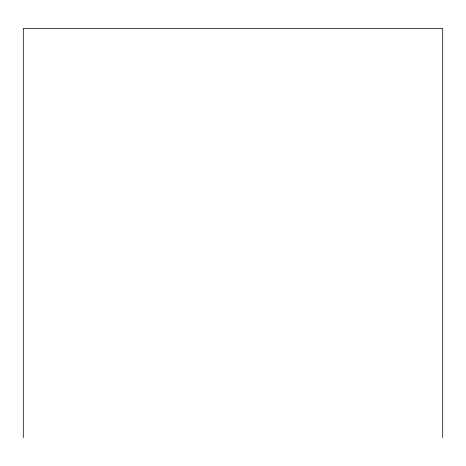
<?xml version="1.0" encoding="UTF-8"?>
<svg xmlns="http://www.w3.org/2000/svg" width="466" height="466" viewBox="0 0 466 466"><rect width="100%" height="100%" fill="white"/><g stroke="black" fill="none" stroke-linecap="round" stroke-linejoin="round"><path stroke-width="0.7" d="M442.7 437.586L442.7 28.414L23.3 28.414L23.3 437.586"/></g></svg>
